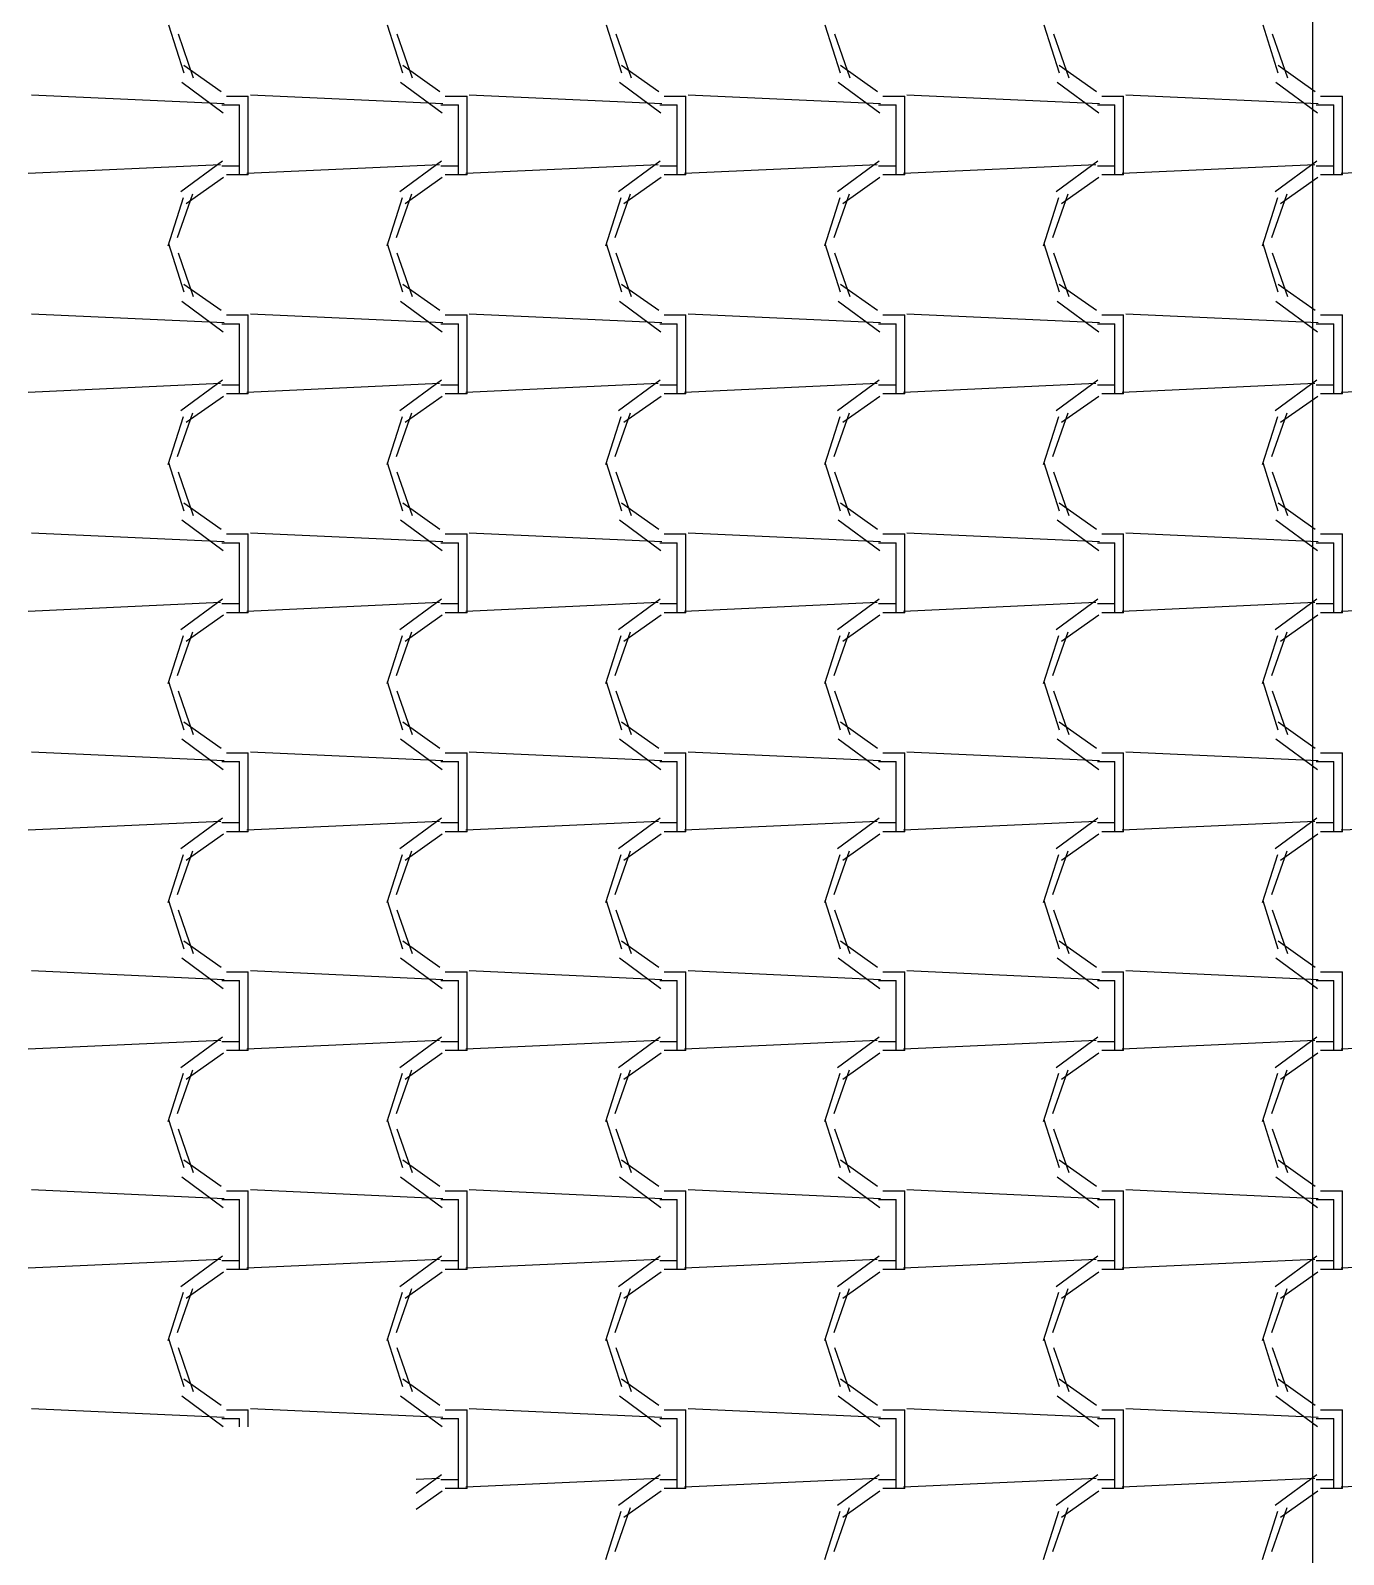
# Model space of a CAD drawing. Header units: millimetres. Extents: x -336 to -33, y -135 to 770.
# Drawn here: x -304.576 to -302.776, y 727.319 to 729.407 of the extents above; entities that cross this region are included whole.
import ezdxf

# ---------------------------------------------------------------- set-up
doc = ezdxf.new("R2010")
doc.units = ezdxf.units.MM
doc.header["$LTSCALE"] = 50
doc.header["$MEASUREMENT"] = 0
doc.layers.add('-HIDRO', color=8, linetype='CONTINUOUS')
doc.layers.add('AF', color=5, linetype='CONTINUOUS')

msp = doc.modelspace()

# ---------------------------------------------------------------- linework, layer by layer
at = {"layer": '-HIDRO', "linetype": 'Continuous'}
for p, q in [((-304.3868, 729.4146), (-304.3658, 729.3486)), ((-304.0868, 729.4146), (-304.0658, 729.3486)), ((-303.7868, 729.4146), (-303.7658, 729.3486)), ((-303.4868, 729.4146), (-303.4658, 729.3486)), ((-303.1868, 729.4146), (-303.1658, 729.3486)), ((-302.8868, 729.4146), (-302.8658, 729.3486)), ((-304.3737, 729.402), (-304.3527, 729.342)), ((-304.0737, 729.402), (-304.0527, 729.342)), ((-303.7737, 729.402), (-303.7527, 729.342)), ((-303.4737, 729.402), (-303.4527, 729.342)), ((-303.1737, 729.402), (-303.1527, 729.342)), ((-302.8737, 729.402), (-302.8527, 729.342)), ((-304.3657, 729.3593), (-304.3147, 729.3233)), ((-304.0657, 729.3593), (-304.0147, 729.3233)), ((-303.7657, 729.3593), (-303.7147, 729.3233)), ((-303.4657, 729.3593), (-303.4147, 729.3233)), ((-303.1657, 729.3593), (-303.1147, 729.3233)), ((-302.8657, 729.3593), (-302.8147, 729.3233)), ((-304.3686, 729.336), (-304.3116, 729.294)), ((-304.0686, 729.336), (-304.0116, 729.294)), ((-303.7686, 729.336), (-303.7116, 729.294)), ((-303.4686, 729.336), (-303.4116, 729.294)), ((-303.1686, 729.336), (-303.1116, 729.294)), ((-302.8686, 729.336), (-302.8116, 729.294)), ((-304.3105, 729.3061), (-304.5745, 729.3181)), ((-304.3074, 729.3169), (-304.2774, 729.3169)), ((-304.2774, 729.2209), (-304.2774, 729.3169)), ((-304.0105, 729.3061), (-304.2745, 729.3181)), ((-304.0074, 729.3169), (-303.9774, 729.3169)), ((-303.9774, 729.2209), (-303.9774, 729.3169)), ((-303.7105, 729.3061), (-303.9745, 729.3181)), ((-303.7074, 729.3169), (-303.6774, 729.3169)), ((-303.6774, 729.2209), (-303.6774, 729.3169)), ((-303.4105, 729.3061), (-303.6745, 729.3181)), ((-303.4074, 729.3169), (-303.3774, 729.3169)), ((-303.3774, 729.2209), (-303.3774, 729.3169)), ((-303.1105, 729.3061), (-303.3745, 729.3181)), ((-303.1074, 729.3169), (-303.0774, 729.3169)), ((-303.0774, 729.2209), (-303.0774, 729.3169)), ((-302.8105, 729.3061), (-303.0745, 729.3181)), ((-302.8074, 729.3169), (-302.7774, 729.3169)), ((-302.7774, 729.2209), (-302.7774, 729.3169)), ((-304.3134, 729.3049), (-304.2894, 729.3049)), ((-304.2894, 729.2209), (-304.2894, 729.3049)), ((-304.0134, 729.3049), (-303.9894, 729.3049)), ((-303.9894, 729.2209), (-303.9894, 729.3049)), ((-303.7134, 729.3049), (-303.6894, 729.3049)), ((-303.6894, 729.2209), (-303.6894, 729.3049)), ((-303.4134, 729.3049), (-303.3894, 729.3049)), ((-303.3894, 729.2209), (-303.3894, 729.3049)), ((-303.1134, 729.3049), (-303.0894, 729.3049)), ((-303.0894, 729.2209), (-303.0894, 729.3049)), ((-302.8134, 729.3049), (-302.7894, 729.3049)), ((-302.7894, 729.2209), (-302.7894, 729.3049)), ((-304.3127, 729.2275), (-304.3697, 729.1855)), ((-304.0127, 729.2275), (-304.0697, 729.1855)), ((-303.7127, 729.2275), (-303.7697, 729.1855)), ((-303.4127, 729.2275), (-303.4697, 729.1855)), ((-303.1127, 729.2275), (-303.1697, 729.1855)), ((-302.8127, 729.2275), (-302.8697, 729.1855)), ((-304.3153, 729.2228), (-304.5793, 729.2108)), ((-304.3114, 729.2054), (-304.3624, 729.1694)), ((-304.2894, 729.2209), (-304.3134, 729.2209)), ((-304.2774, 729.2089), (-304.3074, 729.2089)), ((-304.2894, 729.2089), (-304.2894, 729.2209)), ((-304.0153, 729.2228), (-304.2793, 729.2108)), ((-304.2774, 729.2089), (-304.2774, 729.2209)), ((-304.0114, 729.2054), (-304.0624, 729.1694)), ((-303.9894, 729.2209), (-304.0134, 729.2209)), ((-303.9774, 729.2089), (-304.0074, 729.2089)), ((-303.9894, 729.2089), (-303.9894, 729.2209)), ((-303.7153, 729.2228), (-303.9793, 729.2108)), ((-303.9774, 729.2089), (-303.9774, 729.2209)), ((-303.7114, 729.2054), (-303.7624, 729.1694)), ((-303.6894, 729.2209), (-303.7134, 729.2209)), ((-303.6774, 729.2089), (-303.7074, 729.2089)), ((-303.6894, 729.2089), (-303.6894, 729.2209)), ((-303.4153, 729.2228), (-303.6793, 729.2108)), ((-303.6774, 729.2089), (-303.6774, 729.2209)), ((-303.4114, 729.2054), (-303.4624, 729.1694)), ((-303.3894, 729.2209), (-303.4134, 729.2209)), ((-303.3774, 729.2089), (-303.4074, 729.2089)), ((-303.3894, 729.2089), (-303.3894, 729.2209)), ((-303.1153, 729.2228), (-303.3793, 729.2108)), ((-303.3774, 729.2089), (-303.3774, 729.2209)), ((-303.1114, 729.2054), (-303.1624, 729.1694)), ((-303.0894, 729.2209), (-303.1134, 729.2209)), ((-303.0774, 729.2089), (-303.1074, 729.2089)), ((-303.0894, 729.2089), (-303.0894, 729.2209)), ((-302.8153, 729.2228), (-303.0793, 729.2108)), ((-303.0774, 729.2089), (-303.0774, 729.2209)), ((-302.8114, 729.2054), (-302.8624, 729.1694)), ((-302.7894, 729.2209), (-302.8134, 729.2209)), ((-302.7774, 729.2089), (-302.8074, 729.2089)), ((-302.7894, 729.2089), (-302.7894, 729.2209)), ((-302.5153, 729.2228), (-302.7793, 729.2108)), ((-302.7774, 729.2089), (-302.7774, 729.2209)), ((-304.3538, 729.1824), (-304.3748, 729.1224)), ((-304.0538, 729.1824), (-304.0748, 729.1224)), ((-303.7538, 729.1824), (-303.7748, 729.1224)), ((-303.4538, 729.1824), (-303.4748, 729.1224)), ((-303.1538, 729.1824), (-303.1748, 729.1224)), ((-302.8538, 729.1824), (-302.8748, 729.1224)), ((-304.3666, 729.1774), (-304.3876, 729.1114)), ((-304.0666, 729.1774), (-304.0876, 729.1114)), ((-303.7666, 729.1774), (-303.7876, 729.1114)), ((-303.4666, 729.1774), (-303.4876, 729.1114)), ((-303.1666, 729.1774), (-303.1876, 729.1114)), ((-302.8666, 729.1774), (-302.8876, 729.1114)), ((-304.3868, 729.1146), (-304.3658, 729.0486)), ((-304.3737, 729.102), (-304.3527, 729.042)), ((-304.0868, 729.1146), (-304.0658, 729.0486)), ((-304.0737, 729.102), (-304.0527, 729.042)), ((-303.7868, 729.1146), (-303.7658, 729.0486)), ((-303.7737, 729.102), (-303.7527, 729.042)), ((-303.4868, 729.1146), (-303.4658, 729.0486)), ((-303.4737, 729.102), (-303.4527, 729.042)), ((-303.1868, 729.1146), (-303.1658, 729.0486)), ((-303.1737, 729.102), (-303.1527, 729.042)), ((-302.8868, 729.1146), (-302.8658, 729.0486)), ((-302.8737, 729.102), (-302.8527, 729.042)), ((-304.3657, 729.0593), (-304.3147, 729.0233)), ((-304.0657, 729.0593), (-304.0147, 729.0233)), ((-303.7657, 729.0593), (-303.7147, 729.0233)), ((-303.4657, 729.0593), (-303.4147, 729.0233)), ((-303.1657, 729.0593), (-303.1147, 729.0233)), ((-302.8657, 729.0593), (-302.8147, 729.0233)), ((-304.3686, 729.036), (-304.3116, 728.994)), ((-304.0686, 729.036), (-304.0116, 728.994)), ((-303.7686, 729.036), (-303.7116, 728.994)), ((-303.4686, 729.036), (-303.4116, 728.994)), ((-303.1686, 729.036), (-303.1116, 728.994)), ((-302.8686, 729.036), (-302.8116, 728.994)), ((-304.3105, 729.0061), (-304.5745, 729.0181)), ((-304.3074, 729.0169), (-304.2774, 729.0169)), ((-304.2774, 728.9209), (-304.2774, 729.0169)), ((-304.0105, 729.0061), (-304.2745, 729.0181)), ((-304.0074, 729.0169), (-303.9774, 729.0169)), ((-303.9774, 728.9209), (-303.9774, 729.0169)), ((-303.7105, 729.0061), (-303.9745, 729.0181)), ((-303.7074, 729.0169), (-303.6774, 729.0169)), ((-303.6774, 728.9209), (-303.6774, 729.0169)), ((-303.4105, 729.0061), (-303.6745, 729.0181)), ((-303.4074, 729.0169), (-303.3774, 729.0169)), ((-303.3774, 728.9209), (-303.3774, 729.0169)), ((-303.1105, 729.0061), (-303.3745, 729.0181)), ((-303.1074, 729.0169), (-303.0774, 729.0169)), ((-303.0774, 728.9209), (-303.0774, 729.0169)), ((-302.8105, 729.0061), (-303.0745, 729.0181)), ((-302.8074, 729.0169), (-302.7774, 729.0169)), ((-302.7774, 728.9209), (-302.7774, 729.0169)), ((-304.3134, 729.0049), (-304.2894, 729.0049)), ((-304.2894, 728.9209), (-304.2894, 729.0049)), ((-304.0134, 729.0049), (-303.9894, 729.0049)), ((-303.9894, 728.9209), (-303.9894, 729.0049)), ((-303.7134, 729.0049), (-303.6894, 729.0049)), ((-303.6894, 728.9209), (-303.6894, 729.0049)), ((-303.4134, 729.0049), (-303.3894, 729.0049)), ((-303.3894, 728.9209), (-303.3894, 729.0049)), ((-303.1134, 729.0049), (-303.0894, 729.0049)), ((-303.0894, 728.9209), (-303.0894, 729.0049)), ((-302.8134, 729.0049), (-302.7894, 729.0049)), ((-302.7894, 728.9209), (-302.7894, 729.0049)), ((-304.3153, 728.9228), (-304.5793, 728.9108)), ((-304.3127, 728.9275), (-304.3697, 728.8855)), ((-304.2894, 728.9209), (-304.3134, 728.9209)), ((-304.2894, 728.9089), (-304.2894, 728.9209)), ((-304.0153, 728.9228), (-304.2793, 728.9108)), ((-304.2774, 728.9089), (-304.2774, 728.9209)), ((-304.0127, 728.9275), (-304.0697, 728.8855)), ((-303.9894, 728.9209), (-304.0134, 728.9209)), ((-303.9894, 728.9089), (-303.9894, 728.9209)), ((-303.7153, 728.9228), (-303.9793, 728.9108)), ((-303.9774, 728.9089), (-303.9774, 728.9209)), ((-303.7127, 728.9275), (-303.7697, 728.8855)), ((-303.6894, 728.9209), (-303.7134, 728.9209)), ((-303.6894, 728.9089), (-303.6894, 728.9209)), ((-303.4153, 728.9228), (-303.6793, 728.9108)), ((-303.6774, 728.9089), (-303.6774, 728.9209)), ((-303.4127, 728.9275), (-303.4697, 728.8855)), ((-303.3894, 728.9209), (-303.4134, 728.9209)), ((-303.3894, 728.9089), (-303.3894, 728.9209)), ((-303.1153, 728.9228), (-303.3793, 728.9108)), ((-303.3774, 728.9089), (-303.3774, 728.9209)), ((-303.1127, 728.9275), (-303.1697, 728.8855)), ((-303.0894, 728.9209), (-303.1134, 728.9209)), ((-303.0894, 728.9089), (-303.0894, 728.9209)), ((-302.8153, 728.9228), (-303.0793, 728.9108)), ((-303.0774, 728.9089), (-303.0774, 728.9209)), ((-302.8127, 728.9275), (-302.8697, 728.8855)), ((-302.7894, 728.9209), (-302.8134, 728.9209)), ((-302.7894, 728.9089), (-302.7894, 728.9209)), ((-302.5153, 728.9228), (-302.7793, 728.9108)), ((-302.7774, 728.9089), (-302.7774, 728.9209)), ((-304.3114, 728.9054), (-304.3624, 728.8694)), ((-304.2774, 728.9089), (-304.3074, 728.9089)), ((-304.0114, 728.9054), (-304.0624, 728.8694)), ((-303.9774, 728.9089), (-304.0074, 728.9089)), ((-303.7114, 728.9054), (-303.7624, 728.8694)), ((-303.6774, 728.9089), (-303.7074, 728.9089)), ((-303.4114, 728.9054), (-303.4624, 728.8694)), ((-303.3774, 728.9089), (-303.4074, 728.9089)), ((-303.1114, 728.9054), (-303.1624, 728.8694)), ((-303.0774, 728.9089), (-303.1074, 728.9089)), ((-302.8114, 728.9054), (-302.8624, 728.8694)), ((-302.7774, 728.9089), (-302.8074, 728.9089)), ((-304.3666, 728.8774), (-304.3876, 728.8114)), ((-304.3538, 728.8824), (-304.3748, 728.8224)), ((-304.0666, 728.8774), (-304.0876, 728.8114)), ((-304.0538, 728.8824), (-304.0748, 728.8224)), ((-303.7666, 728.8774), (-303.7876, 728.8114)), ((-303.7538, 728.8824), (-303.7748, 728.8224)), ((-303.4666, 728.8774), (-303.4876, 728.8114)), ((-303.4538, 728.8824), (-303.4748, 728.8224)), ((-303.1666, 728.8774), (-303.1876, 728.8114)), ((-303.1538, 728.8824), (-303.1748, 728.8224)), ((-302.8666, 728.8774), (-302.8876, 728.8114)), ((-302.8538, 728.8824), (-302.8748, 728.8224)), ((-304.3868, 728.8146), (-304.3658, 728.7486)), ((-304.0868, 728.8146), (-304.0658, 728.7486)), ((-303.7868, 728.8146), (-303.7658, 728.7486)), ((-303.4868, 728.8146), (-303.4658, 728.7486)), ((-303.1868, 728.8146), (-303.1658, 728.7486)), ((-302.8868, 728.8146), (-302.8658, 728.7486)), ((-304.3737, 728.802), (-304.3527, 728.742)), ((-304.0737, 728.802), (-304.0527, 728.742)), ((-303.7737, 728.802), (-303.7527, 728.742)), ((-303.4737, 728.802), (-303.4527, 728.742)), ((-303.1737, 728.802), (-303.1527, 728.742)), ((-302.8737, 728.802), (-302.8527, 728.742)), ((-304.3657, 728.7593), (-304.3147, 728.7233)), ((-304.0657, 728.7593), (-304.0147, 728.7233)), ((-303.7657, 728.7593), (-303.7147, 728.7233)), ((-303.4657, 728.7593), (-303.4147, 728.7233)), ((-303.1657, 728.7593), (-303.1147, 728.7233)), ((-302.8657, 728.7593), (-302.8147, 728.7233)), ((-304.3686, 728.736), (-304.3116, 728.694)), ((-304.0686, 728.736), (-304.0116, 728.694)), ((-303.7686, 728.736), (-303.7116, 728.694)), ((-303.4686, 728.736), (-303.4116, 728.694)), ((-303.1686, 728.736), (-303.1116, 728.694)), ((-302.8686, 728.736), (-302.8116, 728.694)), ((-304.3105, 728.7061), (-304.5745, 728.7181)), ((-304.3134, 728.7049), (-304.2894, 728.7049)), ((-304.3074, 728.7169), (-304.2774, 728.7169)), ((-304.2894, 728.6209), (-304.2894, 728.7049)), ((-304.2774, 728.6209), (-304.2774, 728.7169)), ((-304.0105, 728.7061), (-304.2745, 728.7181)), ((-304.0134, 728.7049), (-303.9894, 728.7049)), ((-304.0074, 728.7169), (-303.9774, 728.7169)), ((-303.9894, 728.6209), (-303.9894, 728.7049)), ((-303.9774, 728.6209), (-303.9774, 728.7169)), ((-303.7105, 728.7061), (-303.9745, 728.7181)), ((-303.7134, 728.7049), (-303.6894, 728.7049)), ((-303.7074, 728.7169), (-303.6774, 728.7169)), ((-303.6894, 728.6209), (-303.6894, 728.7049)), ((-303.6774, 728.6209), (-303.6774, 728.7169)), ((-303.4105, 728.7061), (-303.6745, 728.7181)), ((-303.4134, 728.7049), (-303.3894, 728.7049)), ((-303.4074, 728.7169), (-303.3774, 728.7169)), ((-303.3894, 728.6209), (-303.3894, 728.7049)), ((-303.3774, 728.6209), (-303.3774, 728.7169)), ((-303.1105, 728.7061), (-303.3745, 728.7181)), ((-303.1134, 728.7049), (-303.0894, 728.7049)), ((-303.1074, 728.7169), (-303.0774, 728.7169)), ((-303.0894, 728.6209), (-303.0894, 728.7049)), ((-303.0774, 728.6209), (-303.0774, 728.7169)), ((-302.8105, 728.7061), (-303.0745, 728.7181)), ((-302.8134, 728.7049), (-302.7894, 728.7049)), ((-302.8074, 728.7169), (-302.7774, 728.7169)), ((-302.7894, 728.6209), (-302.7894, 728.7049)), ((-302.7774, 728.6209), (-302.7774, 728.7169)), ((-304.3153, 728.6228), (-304.5793, 728.6108)), ((-304.3127, 728.6275), (-304.3697, 728.5855)), ((-304.2894, 728.6209), (-304.3134, 728.6209)), ((-304.2894, 728.6089), (-304.2894, 728.6209)), ((-304.0153, 728.6228), (-304.2793, 728.6108)), ((-304.2774, 728.6089), (-304.2774, 728.6209)), ((-304.0127, 728.6275), (-304.0697, 728.5855)), ((-303.9894, 728.6209), (-304.0134, 728.6209)), ((-303.9894, 728.6089), (-303.9894, 728.6209)), ((-303.7153, 728.6228), (-303.9793, 728.6108)), ((-303.9774, 728.6089), (-303.9774, 728.6209)), ((-303.7127, 728.6275), (-303.7697, 728.5855)), ((-303.6894, 728.6209), (-303.7134, 728.6209)), ((-303.6894, 728.6089), (-303.6894, 728.6209)), ((-303.4153, 728.6228), (-303.6793, 728.6108)), ((-303.6774, 728.6089), (-303.6774, 728.6209)), ((-303.4127, 728.6275), (-303.4697, 728.5855)), ((-303.3894, 728.6209), (-303.4134, 728.6209)), ((-303.3894, 728.6089), (-303.3894, 728.6209)), ((-303.1153, 728.6228), (-303.3793, 728.6108)), ((-303.3774, 728.6089), (-303.3774, 728.6209)), ((-303.1127, 728.6275), (-303.1697, 728.5855)), ((-303.0894, 728.6209), (-303.1134, 728.6209)), ((-303.0894, 728.6089), (-303.0894, 728.6209)), ((-302.8153, 728.6228), (-303.0793, 728.6108)), ((-303.0774, 728.6089), (-303.0774, 728.6209)), ((-302.8127, 728.6275), (-302.8697, 728.5855)), ((-302.7894, 728.6209), (-302.8134, 728.6209)), ((-302.7894, 728.6089), (-302.7894, 728.6209)), ((-302.5153, 728.6228), (-302.7793, 728.6108)), ((-302.7774, 728.6089), (-302.7774, 728.6209)), ((-304.3114, 728.6054), (-304.3624, 728.5694)), ((-304.2774, 728.6089), (-304.3074, 728.6089)), ((-304.0114, 728.6054), (-304.0624, 728.5694)), ((-303.9774, 728.6089), (-304.0074, 728.6089)), ((-303.7114, 728.6054), (-303.7624, 728.5694)), ((-303.6774, 728.6089), (-303.7074, 728.6089)), ((-303.4114, 728.6054), (-303.4624, 728.5694)), ((-303.3774, 728.6089), (-303.4074, 728.6089)), ((-303.1114, 728.6054), (-303.1624, 728.5694)), ((-303.0774, 728.6089), (-303.1074, 728.6089)), ((-302.8114, 728.6054), (-302.8624, 728.5694)), ((-302.7774, 728.6089), (-302.8074, 728.6089)), ((-304.3666, 728.5774), (-304.3876, 728.5114)), ((-304.3538, 728.5824), (-304.3748, 728.5224)), ((-304.0666, 728.5774), (-304.0876, 728.5114)), ((-304.0538, 728.5824), (-304.0748, 728.5224)), ((-303.7666, 728.5774), (-303.7876, 728.5114)), ((-303.7538, 728.5824), (-303.7748, 728.5224)), ((-303.4666, 728.5774), (-303.4876, 728.5114)), ((-303.4538, 728.5824), (-303.4748, 728.5224)), ((-303.1666, 728.5774), (-303.1876, 728.5114)), ((-303.1538, 728.5824), (-303.1748, 728.5224)), ((-302.8666, 728.5774), (-302.8876, 728.5114)), ((-302.8538, 728.5824), (-302.8748, 728.5224)), ((-304.3868, 728.5146), (-304.3658, 728.4486)), ((-304.0868, 728.5146), (-304.0658, 728.4486)), ((-303.7868, 728.5146), (-303.7658, 728.4486)), ((-303.4868, 728.5146), (-303.4658, 728.4486)), ((-303.1868, 728.5146), (-303.1658, 728.4486)), ((-302.8868, 728.5146), (-302.8658, 728.4486)), ((-304.3737, 728.502), (-304.3527, 728.442)), ((-304.0737, 728.502), (-304.0527, 728.442)), ((-303.7737, 728.502), (-303.7527, 728.442)), ((-303.4737, 728.502), (-303.4527, 728.442)), ((-303.1737, 728.502), (-303.1527, 728.442)), ((-302.8737, 728.502), (-302.8527, 728.442)), ((-304.3657, 728.4593), (-304.3147, 728.4233)), ((-304.0657, 728.4593), (-304.0147, 728.4233)), ((-303.7657, 728.4593), (-303.7147, 728.4233)), ((-303.4657, 728.4593), (-303.4147, 728.4233)), ((-303.1657, 728.4593), (-303.1147, 728.4233)), ((-302.8657, 728.4593), (-302.8147, 728.4233)), ((-304.3686, 728.436), (-304.3116, 728.394)), ((-304.0686, 728.436), (-304.0116, 728.394)), ((-303.7686, 728.436), (-303.7116, 728.394)), ((-303.4686, 728.436), (-303.4116, 728.394)), ((-303.1686, 728.436), (-303.1116, 728.394)), ((-302.8686, 728.436), (-302.8116, 728.394)), ((-304.3105, 728.4061), (-304.5745, 728.4181)), ((-304.3074, 728.4169), (-304.2774, 728.4169)), ((-304.2774, 728.3209), (-304.2774, 728.4169)), ((-304.0105, 728.4061), (-304.2745, 728.4181)), ((-304.0074, 728.4169), (-303.9774, 728.4169)), ((-303.9774, 728.3209), (-303.9774, 728.4169)), ((-303.7105, 728.4061), (-303.9745, 728.4181)), ((-303.7074, 728.4169), (-303.6774, 728.4169)), ((-303.6774, 728.3209), (-303.6774, 728.4169)), ((-303.4105, 728.4061), (-303.6745, 728.4181)), ((-303.4074, 728.4169), (-303.3774, 728.4169)), ((-303.3774, 728.3209), (-303.3774, 728.4169)), ((-303.1105, 728.4061), (-303.3745, 728.4181)), ((-303.1074, 728.4169), (-303.0774, 728.4169)), ((-303.0774, 728.3209), (-303.0774, 728.4169)), ((-302.8105, 728.4061), (-303.0745, 728.4181)), ((-302.8074, 728.4169), (-302.7774, 728.4169)), ((-302.7774, 728.3209), (-302.7774, 728.4169)), ((-304.3134, 728.4049), (-304.2894, 728.4049)), ((-304.2894, 728.3209), (-304.2894, 728.4049)), ((-304.0134, 728.4049), (-303.9894, 728.4049)), ((-303.9894, 728.3209), (-303.9894, 728.4049)), ((-303.7134, 728.4049), (-303.6894, 728.4049)), ((-303.6894, 728.3209), (-303.6894, 728.4049)), ((-303.4134, 728.4049), (-303.3894, 728.4049)), ((-303.3894, 728.3209), (-303.3894, 728.4049)), ((-303.1134, 728.4049), (-303.0894, 728.4049)), ((-303.0894, 728.3209), (-303.0894, 728.4049)), ((-302.8134, 728.4049), (-302.7894, 728.4049)), ((-302.7894, 728.3209), (-302.7894, 728.4049)), ((-304.3127, 728.3275), (-304.3697, 728.2855)), ((-304.0127, 728.3275), (-304.0697, 728.2855)), ((-303.7127, 728.3275), (-303.7697, 728.2855)), ((-303.4127, 728.3275), (-303.4697, 728.2855)), ((-303.1127, 728.3275), (-303.1697, 728.2855)), ((-302.8127, 728.3275), (-302.8697, 728.2855)), ((-304.3152, 728.3228), (-304.5792, 728.3108)), ((-304.3114, 728.3054), (-304.3624, 728.2694)), ((-304.2894, 728.3209), (-304.3134, 728.3209)), ((-304.2774, 728.3089), (-304.3074, 728.3089)), ((-304.2894, 728.3089), (-304.2894, 728.3209)), ((-304.0152, 728.3228), (-304.2792, 728.3108)), ((-304.2774, 728.3089), (-304.2774, 728.3209)), ((-304.0114, 728.3054), (-304.0624, 728.2694)), ((-303.9894, 728.3209), (-304.0134, 728.3209)), ((-303.9774, 728.3089), (-304.0074, 728.3089)), ((-303.9894, 728.3089), (-303.9894, 728.3209)), ((-303.7152, 728.3228), (-303.9792, 728.3108)), ((-303.9774, 728.3089), (-303.9774, 728.3209)), ((-303.7114, 728.3054), (-303.7624, 728.2694)), ((-303.6894, 728.3209), (-303.7134, 728.3209)), ((-303.6774, 728.3089), (-303.7074, 728.3089)), ((-303.6894, 728.3089), (-303.6894, 728.3209)), ((-303.4152, 728.3228), (-303.6792, 728.3108)), ((-303.6774, 728.3089), (-303.6774, 728.3209)), ((-303.4114, 728.3054), (-303.4624, 728.2694)), ((-303.3894, 728.3209), (-303.4134, 728.3209)), ((-303.3774, 728.3089), (-303.4074, 728.3089)), ((-303.3894, 728.3089), (-303.3894, 728.3209)), ((-303.1152, 728.3228), (-303.3792, 728.3108)), ((-303.3774, 728.3089), (-303.3774, 728.3209)), ((-303.1114, 728.3054), (-303.1624, 728.2694)), ((-303.0894, 728.3209), (-303.1134, 728.3209)), ((-303.0774, 728.3089), (-303.1074, 728.3089)), ((-303.0894, 728.3089), (-303.0894, 728.3209)), ((-302.8152, 728.3228), (-303.0792, 728.3108)), ((-303.0774, 728.3089), (-303.0774, 728.3209)), ((-302.8114, 728.3054), (-302.8624, 728.2694)), ((-302.7894, 728.3209), (-302.8134, 728.3209)), ((-302.7774, 728.3089), (-302.8074, 728.3089)), ((-302.7894, 728.3089), (-302.7894, 728.3209)), ((-302.5152, 728.3228), (-302.7792, 728.3108)), ((-302.7774, 728.3089), (-302.7774, 728.3209)), ((-304.3666, 728.2774), (-304.3876, 728.2114)), ((-304.3538, 728.2824), (-304.3748, 728.2224)), ((-304.0666, 728.2774), (-304.0876, 728.2114)), ((-304.0538, 728.2824), (-304.0748, 728.2224)), ((-303.7666, 728.2774), (-303.7876, 728.2114)), ((-303.7538, 728.2824), (-303.7748, 728.2224)), ((-303.4666, 728.2774), (-303.4876, 728.2114)), ((-303.4538, 728.2824), (-303.4748, 728.2224)), ((-303.1666, 728.2774), (-303.1876, 728.2114)), ((-303.1538, 728.2824), (-303.1748, 728.2224)), ((-302.8666, 728.2774), (-302.8876, 728.2114)), ((-302.8538, 728.2824), (-302.8748, 728.2224)), ((-304.3868, 728.2146), (-304.3658, 728.1486)), ((-304.3737, 728.202), (-304.3527, 728.142)), ((-304.0868, 728.2146), (-304.0658, 728.1486)), ((-304.0737, 728.202), (-304.0527, 728.142)), ((-303.7868, 728.2146), (-303.7658, 728.1486)), ((-303.7737, 728.202), (-303.7527, 728.142)), ((-303.4868, 728.2146), (-303.4658, 728.1486)), ((-303.4737, 728.202), (-303.4527, 728.142)), ((-303.1868, 728.2146), (-303.1658, 728.1486)), ((-303.1737, 728.202), (-303.1527, 728.142)), ((-302.8868, 728.2146), (-302.8658, 728.1486)), ((-302.8737, 728.202), (-302.8527, 728.142)), ((-304.3657, 728.1593), (-304.3147, 728.1233)), ((-304.0657, 728.1593), (-304.0147, 728.1233)), ((-303.7657, 728.1593), (-303.7147, 728.1233)), ((-303.4657, 728.1593), (-303.4147, 728.1233)), ((-303.1657, 728.1593), (-303.1147, 728.1233)), ((-302.8657, 728.1593), (-302.8147, 728.1233)), ((-304.3105, 728.1061), (-304.5745, 728.1181)), ((-304.3686, 728.136), (-304.3116, 728.094)), ((-304.3074, 728.1169), (-304.2774, 728.1169)), ((-304.2774, 728.0209), (-304.2774, 728.1169)), ((-304.0105, 728.1061), (-304.2745, 728.1181)), ((-304.0686, 728.136), (-304.0116, 728.094)), ((-304.0074, 728.1169), (-303.9774, 728.1169)), ((-303.9774, 728.0209), (-303.9774, 728.1169)), ((-303.7105, 728.1061), (-303.9745, 728.1181)), ((-303.7686, 728.136), (-303.7116, 728.094)), ((-303.7074, 728.1169), (-303.6774, 728.1169)), ((-303.6774, 728.0209), (-303.6774, 728.1169)), ((-303.4105, 728.1061), (-303.6745, 728.1181)), ((-303.4686, 728.136), (-303.4116, 728.094)), ((-303.4074, 728.1169), (-303.3774, 728.1169)), ((-303.3774, 728.0209), (-303.3774, 728.1169)), ((-303.1105, 728.1061), (-303.3745, 728.1181)), ((-303.1686, 728.136), (-303.1116, 728.094)), ((-303.1074, 728.1169), (-303.0774, 728.1169)), ((-303.0774, 728.0209), (-303.0774, 728.1169)), ((-302.8105, 728.1061), (-303.0745, 728.1181)), ((-302.8686, 728.136), (-302.8116, 728.094)), ((-302.8074, 728.1169), (-302.7774, 728.1169)), ((-302.7774, 728.0209), (-302.7774, 728.1169)), ((-304.3134, 728.1049), (-304.2894, 728.1049)), ((-304.2894, 728.0209), (-304.2894, 728.1049)), ((-304.0134, 728.1049), (-303.9894, 728.1049)), ((-303.9894, 728.0209), (-303.9894, 728.1049)), ((-303.7134, 728.1049), (-303.6894, 728.1049)), ((-303.6894, 728.0209), (-303.6894, 728.1049)), ((-303.4134, 728.1049), (-303.3894, 728.1049)), ((-303.3894, 728.0209), (-303.3894, 728.1049)), ((-303.1134, 728.1049), (-303.0894, 728.1049)), ((-303.0894, 728.0209), (-303.0894, 728.1049)), ((-302.8134, 728.1049), (-302.7894, 728.1049)), ((-302.7894, 728.0209), (-302.7894, 728.1049)), ((-304.3152, 728.0228), (-304.5792, 728.0108)), ((-304.3127, 728.0275), (-304.3697, 727.9855)), ((-304.2894, 728.0209), (-304.3134, 728.0209)), ((-304.2894, 728.0089), (-304.2894, 728.0209)), ((-304.0152, 728.0228), (-304.2792, 728.0108)), ((-304.2774, 728.0089), (-304.2774, 728.0209)), ((-304.0127, 728.0275), (-304.0697, 727.9855)), ((-303.9894, 728.0209), (-304.0134, 728.0209)), ((-303.9894, 728.0089), (-303.9894, 728.0209)), ((-303.7152, 728.0228), (-303.9792, 728.0108)), ((-303.9774, 728.0089), (-303.9774, 728.0209)), ((-303.7127, 728.0275), (-303.7697, 727.9855)), ((-303.6894, 728.0209), (-303.7134, 728.0209)), ((-303.6894, 728.0089), (-303.6894, 728.0209)), ((-303.4152, 728.0228), (-303.6792, 728.0108)), ((-303.6774, 728.0089), (-303.6774, 728.0209)), ((-303.4127, 728.0275), (-303.4697, 727.9855)), ((-303.3894, 728.0209), (-303.4134, 728.0209)), ((-303.3894, 728.0089), (-303.3894, 728.0209)), ((-303.1152, 728.0228), (-303.3792, 728.0108)), ((-303.3774, 728.0089), (-303.3774, 728.0209)), ((-303.1127, 728.0275), (-303.1697, 727.9855)), ((-303.0894, 728.0209), (-303.1134, 728.0209)), ((-303.0894, 728.0089), (-303.0894, 728.0209)), ((-302.8152, 728.0228), (-303.0792, 728.0108)), ((-303.0774, 728.0089), (-303.0774, 728.0209)), ((-302.8127, 728.0275), (-302.8697, 727.9855)), ((-302.7894, 728.0209), (-302.8134, 728.0209)), ((-302.7894, 728.0089), (-302.7894, 728.0209)), ((-302.5152, 728.0228), (-302.7792, 728.0108)), ((-302.7774, 728.0089), (-302.7774, 728.0209)), ((-304.3114, 728.0054), (-304.3624, 727.9694)), ((-304.2774, 728.0089), (-304.3074, 728.0089)), ((-304.0114, 728.0054), (-304.0624, 727.9694)), ((-303.9774, 728.0089), (-304.0074, 728.0089)), ((-303.7114, 728.0054), (-303.7624, 727.9694)), ((-303.6774, 728.0089), (-303.7074, 728.0089)), ((-303.4114, 728.0054), (-303.4624, 727.9694)), ((-303.3774, 728.0089), (-303.4074, 728.0089)), ((-303.1114, 728.0054), (-303.1624, 727.9694)), ((-303.0774, 728.0089), (-303.1074, 728.0089)), ((-302.8114, 728.0054), (-302.8624, 727.9694)), ((-302.7774, 728.0089), (-302.8074, 728.0089)), ((-304.3666, 727.9774), (-304.3876, 727.9114)), ((-304.3538, 727.9824), (-304.3748, 727.9224)), ((-304.0666, 727.9774), (-304.0876, 727.9114)), ((-304.0538, 727.9824), (-304.0748, 727.9224)), ((-303.7666, 727.9774), (-303.7876, 727.9114)), ((-303.7538, 727.9824), (-303.7748, 727.9224)), ((-303.4666, 727.9774), (-303.4876, 727.9114)), ((-303.4538, 727.9824), (-303.4748, 727.9224)), ((-303.1666, 727.9774), (-303.1876, 727.9114)), ((-303.1538, 727.9824), (-303.1748, 727.9224)), ((-302.8666, 727.9774), (-302.8876, 727.9114)), ((-302.8538, 727.9824), (-302.8748, 727.9224)), ((-304.3868, 727.9146), (-304.3658, 727.8486)), ((-304.0868, 727.9146), (-304.0658, 727.8486)), ((-303.7868, 727.9146), (-303.7658, 727.8486)), ((-303.4868, 727.9146), (-303.4658, 727.8486)), ((-303.1868, 727.9146), (-303.1658, 727.8486)), ((-302.8868, 727.9146), (-302.8658, 727.8486)), ((-304.3737, 727.902), (-304.3527, 727.842)), ((-304.0737, 727.902), (-304.0527, 727.842)), ((-303.7737, 727.902), (-303.7527, 727.842)), ((-303.4737, 727.902), (-303.4527, 727.842)), ((-303.1737, 727.902), (-303.1527, 727.842)), ((-302.8737, 727.902), (-302.8527, 727.842)), ((-304.3657, 727.8593), (-304.3147, 727.8233)), ((-304.0657, 727.8593), (-304.0147, 727.8233)), ((-303.7657, 727.8593), (-303.7147, 727.8233)), ((-303.4657, 727.8593), (-303.4147, 727.8233)), ((-303.1657, 727.8593), (-303.1147, 727.8233)), ((-302.8657, 727.8593), (-302.8147, 727.8233)), ((-304.3686, 727.836), (-304.3116, 727.794)), ((-304.0686, 727.836), (-304.0116, 727.794)), ((-303.7686, 727.836), (-303.7116, 727.794)), ((-303.4686, 727.836), (-303.4116, 727.794)), ((-303.1686, 727.836), (-303.1116, 727.794)), ((-302.8686, 727.836), (-302.8116, 727.794)), ((-304.3105, 727.8061), (-304.5745, 727.8181)), ((-304.3134, 727.8049), (-304.2894, 727.8049)), ((-304.3074, 727.8169), (-304.2774, 727.8169)), ((-304.2894, 727.7209), (-304.2894, 727.8049)), ((-304.2774, 727.7209), (-304.2774, 727.8169)), ((-304.0105, 727.8061), (-304.2745, 727.8181)), ((-304.0134, 727.8049), (-303.9894, 727.8049)), ((-304.0074, 727.8169), (-303.9774, 727.8169)), ((-303.9894, 727.7209), (-303.9894, 727.8049)), ((-303.9774, 727.7209), (-303.9774, 727.8169)), ((-303.7105, 727.8061), (-303.9745, 727.8181)), ((-303.7134, 727.8049), (-303.6894, 727.8049)), ((-303.7074, 727.8169), (-303.6774, 727.8169)), ((-303.6894, 727.7209), (-303.6894, 727.8049)), ((-303.6774, 727.7209), (-303.6774, 727.8169)), ((-303.4105, 727.8061), (-303.6745, 727.8181)), ((-303.4134, 727.8049), (-303.3894, 727.8049)), ((-303.4074, 727.8169), (-303.3774, 727.8169)), ((-303.3894, 727.7209), (-303.3894, 727.8049)), ((-303.3774, 727.7209), (-303.3774, 727.8169)), ((-303.1105, 727.8061), (-303.3745, 727.8181)), ((-303.1134, 727.8049), (-303.0894, 727.8049)), ((-303.1074, 727.8169), (-303.0774, 727.8169)), ((-303.0894, 727.7209), (-303.0894, 727.8049)), ((-303.0774, 727.7209), (-303.0774, 727.8169)), ((-302.8105, 727.8061), (-303.0745, 727.8181)), ((-302.8134, 727.8049), (-302.7894, 727.8049)), ((-302.8074, 727.8169), (-302.7774, 727.8169)), ((-302.7894, 727.7209), (-302.7894, 727.8049)), ((-302.7774, 727.7209), (-302.7774, 727.8169)), ((-304.3152, 727.7228), (-304.5792, 727.7108)), ((-304.3127, 727.7275), (-304.3697, 727.6855)), ((-304.2894, 727.7209), (-304.3134, 727.7209)), ((-304.2894, 727.7089), (-304.2894, 727.7209)), ((-304.0152, 727.7228), (-304.2792, 727.7108)), ((-304.2774, 727.7089), (-304.2774, 727.7209)), ((-304.0127, 727.7275), (-304.0697, 727.6855)), ((-303.9894, 727.7209), (-304.0134, 727.7209)), ((-303.9894, 727.7089), (-303.9894, 727.7209)), ((-303.7152, 727.7228), (-303.9792, 727.7108)), ((-303.9774, 727.7089), (-303.9774, 727.7209)), ((-303.7127, 727.7275), (-303.7697, 727.6855)), ((-303.6894, 727.7209), (-303.7134, 727.7209)), ((-303.6894, 727.7089), (-303.6894, 727.7209)), ((-303.4152, 727.7228), (-303.6792, 727.7108)), ((-303.6774, 727.7089), (-303.6774, 727.7209)), ((-303.4127, 727.7275), (-303.4697, 727.6855)), ((-303.3894, 727.7209), (-303.4134, 727.7209)), ((-303.3894, 727.7089), (-303.3894, 727.7209)), ((-303.1152, 727.7228), (-303.3792, 727.7108)), ((-303.3774, 727.7089), (-303.3774, 727.7209)), ((-303.1127, 727.7275), (-303.1697, 727.6855)), ((-303.0894, 727.7209), (-303.1134, 727.7209)), ((-303.0894, 727.7089), (-303.0894, 727.7209)), ((-302.8152, 727.7228), (-303.0792, 727.7108)), ((-303.0774, 727.7089), (-303.0774, 727.7209)), ((-302.8127, 727.7275), (-302.8697, 727.6855)), ((-302.7894, 727.7209), (-302.8134, 727.7209)), ((-302.7894, 727.7089), (-302.7894, 727.7209)), ((-302.5152, 727.7228), (-302.7792, 727.7108)), ((-302.7774, 727.7089), (-302.7774, 727.7209)), ((-304.3114, 727.7054), (-304.3624, 727.6694)), ((-304.2774, 727.7089), (-304.3074, 727.7089)), ((-304.0114, 727.7054), (-304.0624, 727.6694)), ((-303.9774, 727.7089), (-304.0074, 727.7089)), ((-303.7114, 727.7054), (-303.7624, 727.6694)), ((-303.6774, 727.7089), (-303.7074, 727.7089)), ((-303.4114, 727.7054), (-303.4624, 727.6694)), ((-303.3774, 727.7089), (-303.4074, 727.7089)), ((-303.1114, 727.7054), (-303.1624, 727.6694)), ((-303.0774, 727.7089), (-303.1074, 727.7089)), ((-302.8114, 727.7054), (-302.8624, 727.6694)), ((-302.7774, 727.7089), (-302.8074, 727.7089)), ((-304.3538, 727.6824), (-304.3748, 727.6224)), ((-304.0538, 727.6824), (-304.0748, 727.6224)), ((-303.7538, 727.6824), (-303.7748, 727.6224)), ((-303.4538, 727.6824), (-303.4748, 727.6224)), ((-303.1538, 727.6824), (-303.1748, 727.6224)), ((-302.8538, 727.6824), (-302.8748, 727.6224)), ((-304.3666, 727.6774), (-304.3876, 727.6114)), ((-304.0666, 727.6774), (-304.0876, 727.6114)), ((-303.7666, 727.6774), (-303.7876, 727.6114)), ((-303.4666, 727.6774), (-303.4876, 727.6114)), ((-303.1666, 727.6774), (-303.1876, 727.6114)), ((-302.8666, 727.6774), (-302.8876, 727.6114)), ((-304.3868, 727.6146), (-304.3658, 727.5486)), ((-304.3737, 727.602), (-304.3527, 727.542)), ((-304.0868, 727.6146), (-304.0658, 727.5486)), ((-304.0737, 727.602), (-304.0527, 727.542)), ((-303.7868, 727.6146), (-303.7658, 727.5486)), ((-303.7737, 727.602), (-303.7527, 727.542)), ((-303.4868, 727.6146), (-303.4658, 727.5486)), ((-303.4737, 727.602), (-303.4527, 727.542)), ((-303.1868, 727.6146), (-303.1658, 727.5486)), ((-303.1737, 727.602), (-303.1527, 727.542)), ((-302.8868, 727.6146), (-302.8658, 727.5486)), ((-302.8737, 727.602), (-302.8527, 727.542)), ((-304.3657, 727.5593), (-304.3146, 727.5233)), ((-304.0657, 727.5593), (-304.0147, 727.5233)), ((-303.7657, 727.5593), (-303.7147, 727.5233)), ((-303.4657, 727.5593), (-303.4147, 727.5233)), ((-303.1657, 727.5593), (-303.1147, 727.5233)), ((-302.8657, 727.5593), (-302.8147, 727.5233)), ((-304.3686, 727.536), (-304.3116, 727.494)), ((-304.0686, 727.536), (-304.0116, 727.494)), ((-303.7686, 727.536), (-303.7116, 727.494)), ((-303.4686, 727.536), (-303.4116, 727.494)), ((-303.1686, 727.536), (-303.1116, 727.494)), ((-302.8686, 727.536), (-302.8116, 727.494)), ((-304.3105, 727.5061), (-304.5745, 727.5181)), ((-304.3074, 727.5169), (-304.2774, 727.5169)), ((-304.2774, 727.4937), (-304.2774, 727.5169)), ((-304.0105, 727.5061), (-304.2745, 727.5181)), ((-304.0074, 727.5169), (-303.9774, 727.5169)), ((-303.9774, 727.4209), (-303.9774, 727.5169)), ((-303.7105, 727.5061), (-303.9745, 727.5181)), ((-303.7074, 727.5169), (-303.6774, 727.5169)), ((-303.6774, 727.4209), (-303.6774, 727.5169)), ((-303.4105, 727.5061), (-303.6745, 727.5181)), ((-303.4074, 727.5169), (-303.3774, 727.5169)), ((-303.3774, 727.4209), (-303.3774, 727.5169)), ((-303.1105, 727.5061), (-303.3745, 727.5181)), ((-303.1074, 727.5169), (-303.0774, 727.5169)), ((-303.0774, 727.4209), (-303.0774, 727.5169)), ((-302.8105, 727.5061), (-303.0745, 727.5181)), ((-302.8074, 727.5169), (-302.7774, 727.5169)), ((-302.7774, 727.4209), (-302.7774, 727.5169)), ((-304.3134, 727.5049), (-304.2894, 727.5049)), ((-304.2894, 727.4937), (-304.2894, 727.5049)), ((-304.0134, 727.5049), (-303.9894, 727.5049)), ((-303.9894, 727.4209), (-303.9894, 727.5049)), ((-303.7134, 727.5049), (-303.6894, 727.5049)), ((-303.6894, 727.4209), (-303.6894, 727.5049)), ((-303.4134, 727.5049), (-303.3894, 727.5049)), ((-303.3894, 727.4209), (-303.3894, 727.5049)), ((-303.1134, 727.5049), (-303.0894, 727.5049)), ((-303.0894, 727.4209), (-303.0894, 727.5049)), ((-302.8134, 727.5049), (-302.7894, 727.5049)), ((-302.7894, 727.4209), (-302.7894, 727.5049)), ((-304.0127, 727.4275), (-304.047, 727.4022)), ((-303.7127, 727.4275), (-303.7697, 727.3855)), ((-303.4127, 727.4275), (-303.4697, 727.3855)), ((-303.1127, 727.4275), (-303.1697, 727.3855)), ((-302.8127, 727.4275), (-302.8697, 727.3855)), ((-304.0152, 727.4228), (-304.047, 727.4214)), ((-303.9894, 727.4209), (-304.0134, 727.4209)), ((-303.9774, 727.4089), (-304.0074, 727.4089)), ((-303.9894, 727.4089), (-303.9894, 727.4209)), ((-303.7152, 727.4228), (-303.9792, 727.4108)), ((-303.9774, 727.4089), (-303.9774, 727.4209)), ((-303.6894, 727.4209), (-303.7134, 727.4209)), ((-303.6774, 727.4089), (-303.7074, 727.4089)), ((-303.6894, 727.4089), (-303.6894, 727.4209)), ((-303.4152, 727.4228), (-303.6792, 727.4108)), ((-303.6774, 727.4089), (-303.6774, 727.4209)), ((-303.3894, 727.4209), (-303.4134, 727.4209)), ((-303.3774, 727.4089), (-303.4074, 727.4089)), ((-303.3894, 727.4089), (-303.3894, 727.4209)), ((-303.1152, 727.4228), (-303.3792, 727.4108)), ((-303.3774, 727.4089), (-303.3774, 727.4209)), ((-303.0894, 727.4209), (-303.1134, 727.4209)), ((-303.0774, 727.4089), (-303.1074, 727.4089)), ((-303.0894, 727.4089), (-303.0894, 727.4209)), ((-302.8152, 727.4228), (-303.0792, 727.4108)), ((-303.0774, 727.4089), (-303.0774, 727.4209)), ((-302.7894, 727.4209), (-302.8134, 727.4209)), ((-302.7774, 727.4089), (-302.8074, 727.4089)), ((-302.7894, 727.4089), (-302.7894, 727.4209)), ((-302.5152, 727.4228), (-302.7792, 727.4108)), ((-302.7774, 727.4089), (-302.7774, 727.4209)), ((-304.0114, 727.4054), (-304.047, 727.3803)), ((-303.7114, 727.4054), (-303.7624, 727.3694)), ((-303.4114, 727.4054), (-303.4624, 727.3694)), ((-303.1114, 727.4054), (-303.1624, 727.3694)), ((-302.8114, 727.4054), (-302.8624, 727.3694)), ((-303.7666, 727.3774), (-303.7876, 727.3114)), ((-303.7538, 727.3824), (-303.7748, 727.3224)), ((-303.4666, 727.3774), (-303.4876, 727.3114)), ((-303.4538, 727.3824), (-303.4748, 727.3224)), ((-303.1666, 727.3774), (-303.1876, 727.3114)), ((-303.1538, 727.3824), (-303.1748, 727.3224)), ((-302.8666, 727.3774), (-302.8876, 727.3114)), ((-302.8538, 727.3824), (-302.8748, 727.3224))]:
    msp.add_line(p, q, dxfattribs=at)
at = {"layer": 'AF'}
msp.add_line((-302.8186, 736.9744), (-302.8186, 723.7384), dxfattribs=at)

doc.saveas('drawing.dxf')
